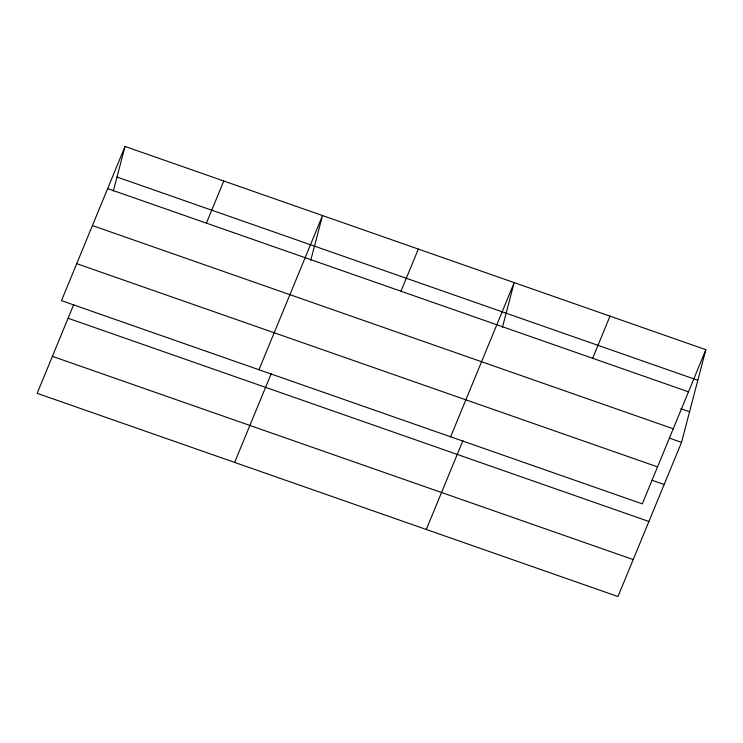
<?xml version="1.0" encoding="UTF-8"?>
<svg xmlns="http://www.w3.org/2000/svg" width="743" height="743" viewBox="0 0 743 743"><rect width="100%" height="100%" fill="white"/><g stroke="black" fill="none" stroke-linecap="round" stroke-linejoin="round"><path stroke-width="1.11" d="M113.289 191.165L125.028 146.455L705.85 349.684L681.526 442.364L617.972 596.545L37.15 393.316L73.752 304.519M310.769 260.264L322.508 215.554L258.954 369.735M502.444 327.329L514.175 282.619L450.629 436.8M125.028 146.455L61.474 300.636L642.296 503.865L705.85 349.684M206.396 223.141L223.764 181.004M234.63 462.415L271.232 373.618M400.969 291.228L418.346 249.081M426.296 529.48L462.898 440.683M592.645 358.293L610.012 316.146M117.004 177.038L697.826 380.267M107.661 188.592L688.482 391.821M680.839 408.734L689.55 411.78M92.42 225.566L673.242 428.795M669.545 438.175L681.526 442.364M76.715 263.663L657.536 466.892M652.168 480.312L664.149 484.51M68.087 318.245L648.908 521.484M52.391 356.343L633.212 559.572"/></g></svg>
